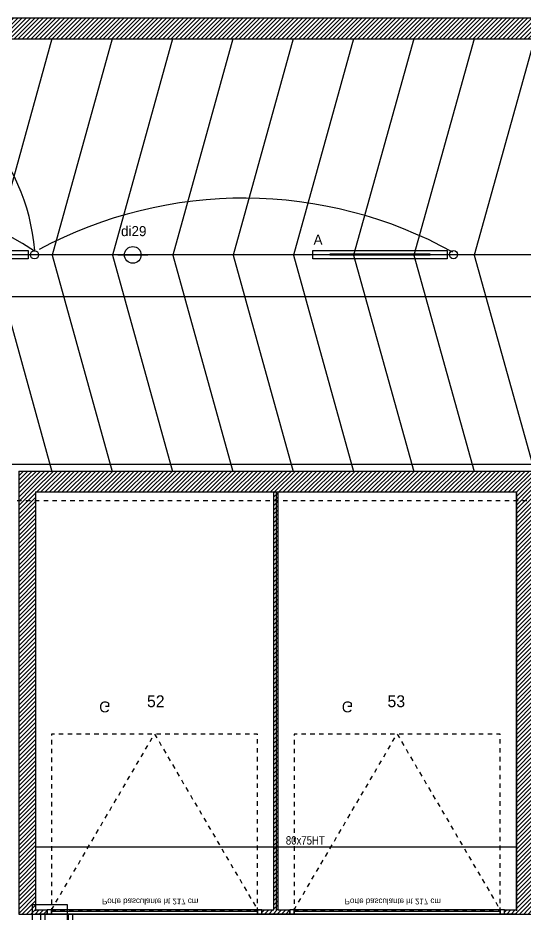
# Model space of a CAD drawing. Header units: centimetres. Extents: x 2811 to 13089, y 820 to 6224.
# Drawn here: x 9811 to 10417, y 4380 to 5450 of the extents above; entities that cross this region are included whole.
import ezdxf
from ezdxf.enums import TextEntityAlignment as Align

# ---------------------------------------------------------------- set-up
doc = ezdxf.new("R2010")
doc.units = ezdxf.units.CM
doc.linetypes.add('Style de ligne -1', pattern=[0.41664, 0.20828, -0.20836])
doc.linetypes.add('VW-01', pattern=[0.41656, 0.20828, -0.20828])
for name, color, linetype in [('01_linteaux', 2, 'Continuous'), ('01_texte', 252, 'Continuous'), ('B GÈnÈral_Hatch', 252, 'Continuous'), ('B Général', 252, 'Continuous'), ('C ANNOTATIONS-prestations', 252, 'Continuous'), ('prlm-GT', 242, 'Continuous')]:
    doc.layers.add(name, color=color, linetype=linetype)
for name, color, linetype, lineweight in [('prlm-ELEC-BT', 1, 'Continuous', 25), ('prlm-ELEC-CFO', 1, 'Continuous', 25), ('prlm-ELEC-SSI', 6, 'Continuous', 30)]:
    doc.layers.add(name, color=color, linetype=linetype, lineweight=lineweight)
doc.layers.add('prlm-ZEROPLOT', color=254, linetype='Continuous', plot=False)
doc.styles.add('ARIAL NA', font='ARIALN.TTF')
doc.styles.add('Eurostile', font='Eurosti.TTF')
doc.styles.add('prlm-elec-cfo', font='comic.ttf', dxfattribs={"height": 12})
doc.styles.add('prlm-elec-ssi', font='comic.ttf', dxfattribs={"height": 12})
pattern_1 = [(45, (0, 0), (2.4253472, -2.6458333), [])]

# ---------------------------------------------------------------- blocks, each defined once
blk = doc.blocks.new('Parking Spaces (2D)-3')
at = {"layer": 'B Général', "linetype": 'Continuous'}
for p, q in [((0, 0), (0, 500)), ((287, 0), (287, 500)), ((287, 0), (287, 500)), ((574, 0), (574, 500)), ((0, 0), (287, 0)), ((287, 0), (574, 0))]:
    blk.add_line(p, q, dxfattribs=at)
at = {"layer": 'B Général', "extrusion": (0, 0, -1), "char_height": 14.12, "attachment_point": 5, "text_direction": (1, 0, 0), "line_spacing_factor": 0.894142, "style": 'Eurostile'}
for s, insert in [('52', (143.5, 250)), ('53', (430.5, 250))]:
    blk.add_mtext(s, dxfattribs=dict(at, insert=insert))
blk = doc.blocks.new('Porte basculante ht200cm')
at = {"layer": 'B Général', "linetype": 'Style de ligne -1', "ltscale": 25.4}
for p, q in [((-123, -2.5), (0, -212.5)), ((0, -212.5), (123, -2.5))]:
    blk.add_line(p, q, dxfattribs=at)
at = {"layer": 'B Général', "linetype": 'Continuous', "flags": 128}
for points in [[(-128, 2.5), (128, 2.5), (128, -2.5), (-128, -2.5)], [(-123, 2.5), (123, 2.5), (123, -0.5), (-123, -0.5)]]:
    blk.add_lwpolyline(points, close=True, dxfattribs=at)
at = {"layer": 'B Général', "flags": 128}
for points in [[(-128, 2.5), (-123, 2.5), (-123, -2.5), (-128, -2.5)], [(123, 2.5), (128, 2.5), (128, -2.5), (123, -2.5)]]:
    blk.add_lwpolyline(points, close=True, dxfattribs=at)
at = {"layer": 'B Général', "linetype": 'Style de ligne -1', "ltscale": 25.4, "flags": 128}
blk.add_lwpolyline([(-123, -2.5), (123, -2.5), (123, -212.5), (-123, -212.5)], close=True, dxfattribs=at)
at = {"layer": 'B Général', "insert": (-66, -238.4), "char_height": 12.9, "attachment_point": 1, "line_spacing_factor": 0.894142, "style": 'Eurostile'}
blk.add_mtext('G', dxfattribs=at)
at = {"layer": 'C ANNOTATIONS-prestations', "insert": (-62.6, -9), "char_height": 7.059, "attachment_point": 1, "line_spacing_factor": 0.894142, "style": 'Eurostile'}
blk.add_mtext('Porte basculante ht 217 cm', dxfattribs=at)
blk = doc.blocks.new('Groupe-18-1')
at = {"layer": 'B Général', "linetype": 'Continuous', "flags": 128}
for points in [[(9851.8, 5425.4), (9780.2, 5167.2), (9851.8, 4908.9)], [(9923.8, 5425.4), (9852.2, 5167.2), (9923.8, 4908.9)], [(9995.8, 5425.4), (9924.2, 5167.2), (9995.8, 4908.9)], [(10067.8, 5425.4), (9996.2, 5167.2), (10067.8, 4908.9)], [(10139.8, 5425.4), (10068.2, 5167.2), (10139.8, 4908.9)], [(10211.8, 5425.4), (10140.2, 5167.2), (10211.8, 4908.9)], [(10283.8, 5425.4), (10212.1, 5167.2), (10283.8, 4908.9)], [(10355.8, 5425.4), (10284.1, 5167.2), (10355.8, 4908.9)], [(10427.8, 5425.4), (10356.1, 5167.2), (10427.8, 4908.9)]]:
    blk.add_lwpolyline(points, dxfattribs=at)
blk = doc.blocks.new('xi.lumA')
at = {"layer": 'prlm-ELEC-CFO', "color": 0, "linetype": 'ByBlock', "lineweight": -2, "ltscale": 50}
blk.add_lwpolyline([(-80, -5), (-80, 5), (80, 5), (80, -5)], close=True, dxfattribs=at)
at = {"layer": 'prlm-ELEC-CFO', "color": 0, "linetype": 'ByBlock', "lineweight": 5, "ltscale": 50, "const_width": 2.6}
blk.add_lwpolyline([(-60, 0), (60, 0), (60, 0)], dxfattribs=at)
blk = doc.blocks.new('xi.DI')
at = {"layer": 'prlm-ELEC-SSI', "color": 0, "linetype": 'ByBlock', "lineweight": -2, "flags": 128}
blk.add_lwpolyline([(-18, 0), (18, 0)], dxfattribs=at)
at = {"layer": 'prlm-ELEC-SSI', "color": 0, "linetype": 'ByBlock', "lineweight": -2}
blk.add_circle((0, 0), 10, dxfattribs=at)

msp = doc.modelspace()

# ---------------------------------------------------------------- hatches: boundary and pattern name
at = {"layer": 'B GÈnÈral_Hatch', "linetype": 'Continuous'}
h = msp.add_hatch(dxfattribs=at)
h.set_pattern_fill('50_BETON', color=256, style=0, pattern_type=2)
h.set_pattern_definition(pattern_1)
h.paths.add_polyline_path([(6726.485, 5450.389), (6726.485, 5425.389), (10778, 5425.389), (10778, 5450.389)])
h = msp.add_hatch(dxfattribs=at)
h.set_pattern_fill('50_BETON', color=256, style=0, pattern_type=2)
h.set_pattern_definition(pattern_1)
h.paths.add_polyline_path([(9812.484, 4380.389), (9832.484, 4385.389), (9832.484, 4884.389), (9812.484, 4909.389)])
h = msp.add_hatch(dxfattribs=at)
h.set_pattern_fill('50_BETON', color=256, style=0, pattern_type=2)
h.set_pattern_definition(pattern_1)
h.paths.add_polyline_path([(10700.484, 4884.389), (10700.484, 4909.389), (9812.484, 4909.389), (9832.484, 4884.389)])
h = msp.add_hatch(dxfattribs=at)
h.set_pattern_fill('50_BETON', color=256, style=0, pattern_type=2)
h.set_pattern_definition(pattern_1)
h.paths.add_polyline_path([(10121.984, 4884.389), (10116.984, 4884.389), (10116.984, 4385.389), (10121.984, 4385.389)])
h = msp.add_hatch(dxfattribs=at)
h.set_pattern_fill('50_BETON', color=256, style=0, pattern_type=2)
h.set_pattern_definition(pattern_1)
h.paths.add_polyline_path([(10426.484, 4884.389), (10406.484, 4884.389), (10406.484, 4385.389), (10426.484, 4385.389)])
h = msp.add_hatch(dxfattribs=at)
h.set_pattern_fill('50_BETON', color=256, style=0, pattern_type=2)
h.set_pattern_definition(pattern_1)
h.paths.add_polyline_path([(9846.484, 4385.389), (9832.484, 4385.389), (9812.484, 4380.389), (9846.484, 4380.389)])
h = msp.add_hatch(dxfattribs=at)
h.set_pattern_fill('50_BETON', color=256, style=0, pattern_type=2)
h.set_pattern_definition(pattern_1)
h.paths.add_polyline_path([(10102.484, 4385.389), (10102.484, 4380.389), (10135.984, 4380.389), (10135.984, 4385.389)])
h = msp.add_hatch(dxfattribs=at)
h.set_pattern_fill('50_BETON', color=256, style=0, pattern_type=2)
h.set_pattern_definition(pattern_1)
h.paths.add_polyline_path([(10391.984, 4385.389), (10391.984, 4380.389), (10440.484, 4380.389), (10440.484, 4385.389)])

# ---------------------------------------------------------------- linework, layer by layer
at = {"layer": '01_linteaux'}
for p, q in [((9832.829, 4460.635), (10406.829, 4460.635)), ((9832.829, 4380.635), (10406.829, 4380.635))]:
    msp.add_line(p, q, dxfattribs=at)
at = {"layer": 'B Général', "linetype": 'Continuous', "lineweight": 18}
for p, q in [((6726.485, 5450.389), (10778, 5450.389)), ((6726.485, 5425.389), (10778, 5425.389)), ((9812.484, 4909.389), (9812.484, 4380.389)), ((9812.484, 4909.389), (10700.484, 4909.389)), ((9832.484, 4884.389), (9832.484, 4385.389)), ((9832.484, 4884.389), (10116.984, 4884.389)), ((10116.984, 4385.389), (10116.984, 4884.389)), ((10121.984, 4385.389), (10121.984, 4884.389)), ((10121.984, 4884.389), (10406.484, 4884.389)), ((10406.484, 4385.389), (10406.484, 4884.389)), ((9812.484, 4380.389), (9846.484, 4380.389)), ((9832.484, 4385.389), (9846.484, 4385.389)), ((10102.484, 4385.389), (10116.984, 4385.389)), ((10102.484, 4380.389), (10135.984, 4380.389)), ((10121.984, 4385.389), (10135.984, 4385.389)), ((10391.984, 4385.389), (10406.484, 4385.389)), ((10391.984, 4380.389), (10440.484, 4380.389))]:
    msp.add_line(p, q, dxfattribs=at)
at = {"layer": 'B Général', "linetype": 'Continuous'}
for p, q in [((6726.485, 5450.389), (10778, 5450.389)), ((6726.485, 5425.389), (10778, 5425.389)), ((10740.355, 5167.389), (9060.557, 5167.389)), ((9812.484, 4909.389), (9812.484, 4380.389)), ((9812.484, 4909.389), (10700.484, 4909.389)), ((9832.484, 4884.389), (9832.484, 4385.389)), ((9832.484, 4884.389), (10116.984, 4884.389)), ((10116.984, 4385.389), (10116.984, 4884.389)), ((10121.984, 4385.389), (10121.984, 4884.389)), ((10121.984, 4884.389), (10406.484, 4884.389)), ((10406.484, 4385.389), (10406.484, 4884.389)), ((9812.484, 4380.389), (9846.484, 4380.389)), ((9832.484, 4385.389), (9846.484, 4385.389)), ((10085.484, 4380.389), (9832.484, 4380.389)), ((9843.5, 4380.389), (9838.5, 4380.389)), ((9838.5, 4380.389), (9838.5, 4272.033)), ((9871.5, 4380.389), (9843.5, 4380.389)), ((9843.5, 4380.389), (9843.5, 4267.033)), ((9846.484, 4380.389), (9846.484, 4385.389)), ((9876.5, 4380.389), (9871.5, 4380.389)), ((9871.5, 4380.389), (9871.5, 4239.033)), ((9876.5, 4380.389), (9876.5, 4234.033)), ((10092.984, 4385.389), (10116.984, 4385.389)), ((10102.484, 4385.389), (10092.984, 4385.389)), ((10102.484, 4380.389), (10102.484, 4385.389)), ((10102.484, 4380.389), (10135.984, 4380.389)), ((10121.984, 4385.389), (10135.984, 4385.389)), ((10135.984, 4380.389), (10135.984, 4385.389)), ((10370.484, 4380.389), (10700.484, 4380.389)), ((10391.984, 4385.389), (10406.484, 4385.389)), ((10391.984, 4380.389), (10391.984, 4385.389)), ((10391.984, 4380.389), (10440.484, 4380.389))]:
    msp.add_line(p, q, dxfattribs=at)
at = {"layer": 'B Général', "linetype": 'VW-01', "ltscale": 25.4}
msp.add_line((9810.484, 4874.389), (10700.484, 4874.389), dxfattribs=at)
at = {"layer": 'prlm-ELEC-BT'}
for centre, radius, start, end in [((9588.1, 5152.908), 244.204, 4.675391, 80.346469), ((9584.554, 4796.305), 449.274, 56.710397, 124.0022)]:
    msp.add_arc(centre, radius, start, end, dxfattribs=at)
at = {"layer": 'prlm-ELEC-CFO', "ltscale": 25}
for centre in [(9831.306, 5167.471), (10331.218, 5167.809)]:
    msp.add_circle(centre, 4.907, dxfattribs=at)
at = {"layer": 'prlm-GT', "ltscale": 25}
msp.add_lwpolyline([(9870.66, 4391.397), (9828.484, 4391.397), (9828.484, 4300.271), (9870.66, 4300.271)], close=True, dxfattribs=at)
at = {"layer": 'prlm-ZEROPLOT'}
for points in [[(8418.485, 4917.388), (11031.388, 4917.388), (11031.388, 5117.389), (8418.485, 5117.389)], [(8418.485, 4917.388), (10859.388, 4917.388), (10859.389, 3517.39), (9818.485, 3517.39), (9818.485, 2192.491), (8418.485, 2192.491)]]:
    msp.add_lwpolyline(points, close=True, dxfattribs=at)

# ---------------------------------------------------------------- block references
at = {"layer": 'B Général'}
msp.add_blockref('Groupe-18-1', (0, 0), dxfattribs=at)
at = {"layer": 'B Général', "xscale": -1}
for name, p, rotation in [('Parking Spaces (2D)-3', (9832.484, 4884.389), 180), ('Porte basculante ht200cm', (9974.484, 4382.889), 180.000000004185), ('Porte basculante ht200cm', (10263.984, 4382.889), 180.000000004185)]:
    msp.add_blockref(name, p, dxfattribs=dict(at, rotation=rotation))
at = {"layer": 'prlm-ELEC-CFO'}
for p in [(9743.589, 5167.821), (10243.589, 5167.821)]:
    msp.add_blockref('xi.lumA', p, dxfattribs=at)
at = {"layer": 'prlm-ELEC-SSI', "rotation": 0.001060557933219683}
msp.add_blockref('xi.DI', (9948.527, 5167.389), dxfattribs=at)

# ---------------------------------------------------------------- texts
at = {"layer": '01_texte', "style": 'ARIAL NA'}
msp.add_text('80x75HT', height=10, dxfattribs=at).set_placement((10154.441, 4460.373), align=Align.BOTTOM_CENTER)

# ---------------------------------------------------------------- next in the draw order: texts
at = {"layer": 'prlm-ELEC-CFO', "lineweight": 20, "insert": (10169.607, 5191.675), "char_height": 12, "attachment_point": 2, "line_spacing_factor": 0.8, "style": 'prlm-elec-cfo', "bg_fill": 3, "box_fill_scale": 0.95, "bg_fill_color": 256, "bg_fill_transparency": 0}
msp.add_mtext('A', dxfattribs=at)
at = {"layer": 'prlm-ELEC-SSI', "lineweight": 20, "insert": (9949.676, 5201.833), "char_height": 12, "attachment_point": 2, "rotation": 0.001061, "line_spacing_factor": 0.8, "style": 'prlm-elec-ssi', "bg_fill": 3, "box_fill_scale": 0.95, "bg_fill_color": 256, "bg_fill_transparency": 0}
msp.add_mtext('{di29}', dxfattribs=at)

# ---------------------------------------------------------------- next in the draw order: linework, layer by layer
at = {"layer": 'prlm-ELEC-BT'}
msp.add_arc((10080.665, 4718.912), 516.241, 61.073823, 118.207617, dxfattribs=at)

doc.saveas('drawing.dxf')
